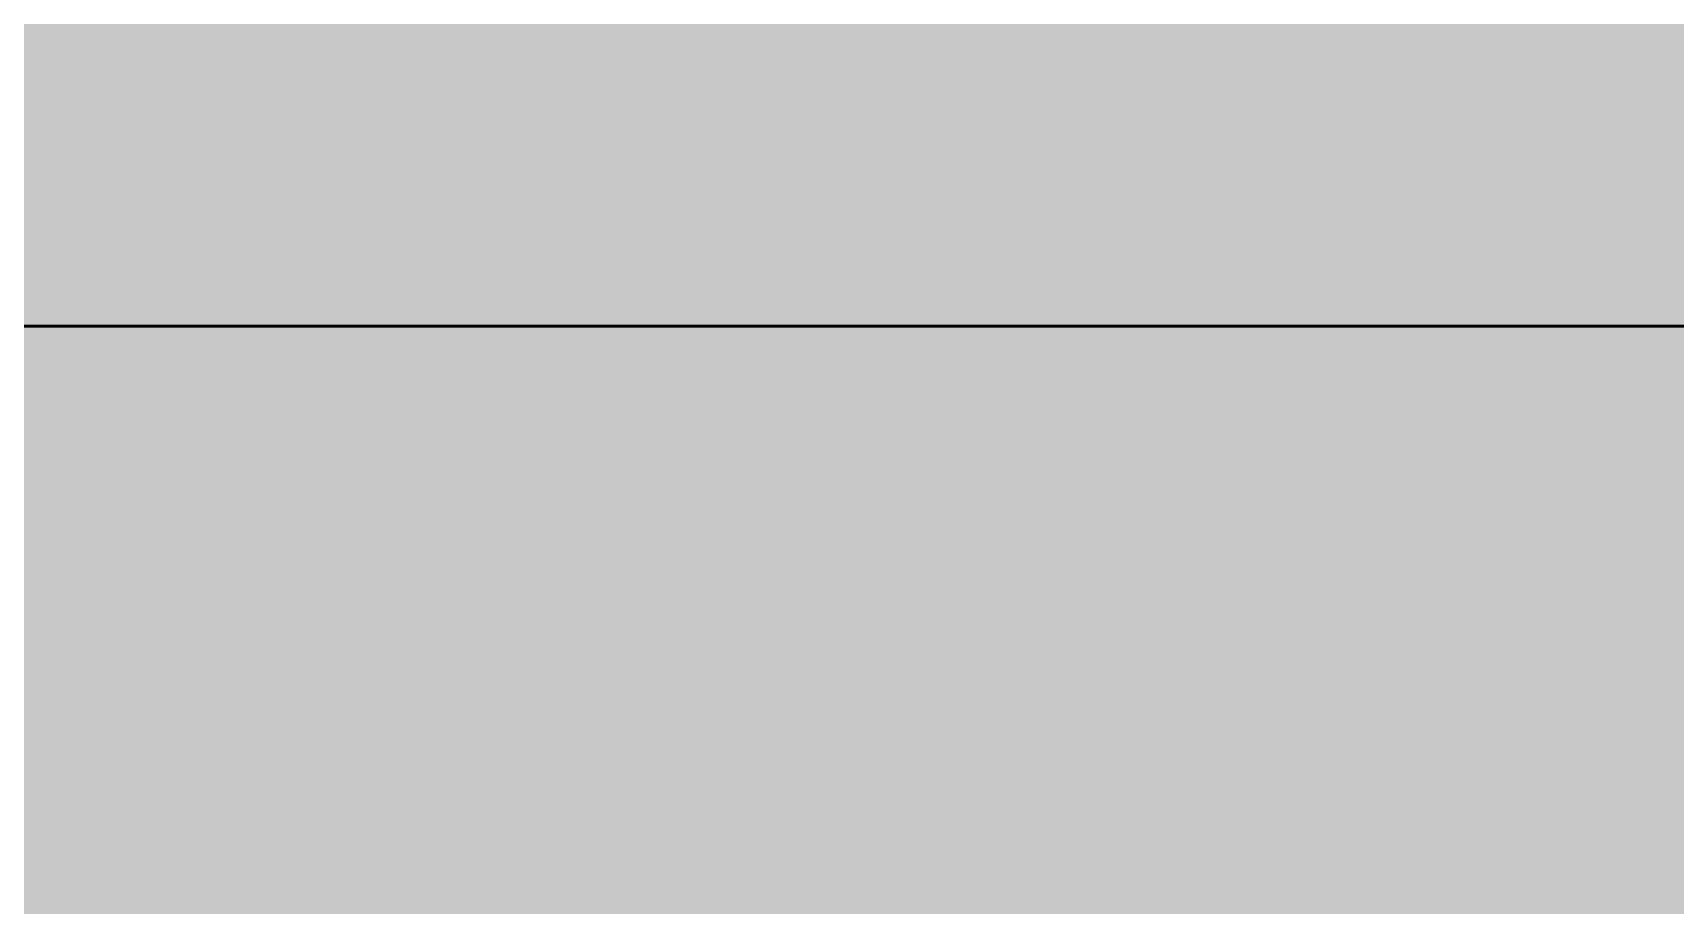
# Model space of a CAD drawing. Header units: millimetres. Extents: x -155050 to -36395, y -2753 to 7638.
# Drawn here: x -81356.13 to -81346.09, y -753.54 to -748.21 of the extents above; entities that cross this region are included whole.
import ezdxf

# ---------------------------------------------------------------- set-up
doc = ezdxf.new("R2010")
doc.units = ezdxf.units.MM
for name, pattern in [('IMPORT-DASHDOT', [11.176, 8.128, -1.524, 0, -1.524]), ('IMPORT-DASHED _2_', [9.652, 8.128, -1.524]), ('IMPORT-DĚLICÍ2 _2_', [15.875, 6.35, -3.175, 0, -3.175, 0, -3.175]), ('IMPORT-KANVBRDO', [20, 7, -6.5, 0, -6.5])]:
    doc.linetypes.add(name, pattern=pattern)
for name, color, linetype, lineweight, true_color in [('---1 - PBS PNP-1', 1, 'Continuous', 35, 0xff0000), ('00_pl_deštová voda oblast', 6, 'Continuous', 25, 0xff00ff), ('00_pL_hranice pozemku', 1, 'Continuous', 35, 0xff0000), ('00_pL_katastr-1', 150, 'Continuous', 35, 0x007fff), ('00_pL_KOTY 1500', 7, 'Continuous', 9, 0x260000), ('00_pL_objekt', 1, 'Continuous', 50, 0xff0000), ('00_pL_přípojka destova kanalizace-2', 7, 'Continuous', 35, 0x3f7f3f), ('212_HK_situace_03_dwg-1', 40, 'Continuous', 9, 0xffbf00), ('A-DOOR-5', 7, 'Continuous', 9, 0xf7f7ef), ('A-FLOR-LEVL-1', 7, 'Continuous', 9, 0x7f7f7f), ('hch budova-1', 7, 'Continuous', 9, 0x00a5a5), ('hch kanal-3', 30, 'IMPORT-KANVBRDO', 9, 0xff7f00), ('hch oploceni-1', 7, 'IMPORT-DĚLICÍ2 _2_', 9, 0x00a5a5), ('hch teren-1', 7, 'Continuous', 9, 0x00a5a5), ('hch tok-1', 7, 'Continuous', 9, 0x00a5a5), ('Obrys', 2, 'Continuous', 9, 0xffff00), ('Obrys-2', 1, 'IMPORT-DASHED _2_', 9, 0xff0000), ('Obrys-3', 5, 'Continuous', 9, 0x0000ff), ('Obrys-4', 5, 'IMPORT-DASHDOT', 9, 0x0000ff), ('PDF7_000 ISN KABELY NN', 9, 'Continuous', 9, 0x808080), ('PDF7_000 ISN SDĚL OPTIKA METALIKA CHRÁNIČKA PŘÍVOD', 9, 'Continuous', 9, 0x808080), ('PDF7_0V - Splašky výtlak zaměřeno', 9, 'Continuous', 9, 0x808080), ('PDF7_0V - Voda návrh', 9, 'Continuous', 9, 0x808080), ('PDF7_0V-návrh kanal dešťová', 7, 'Continuous', 9, 0x656565), ('PDF7_CKKOTY', 7, 'Continuous', 9, 0x260000), ('PDF7_GP Hraniční linie', 7, 'Continuous', 9, 0x0052a5), ('PDF7_GP Stromy', 7, 'Continuous', 9, 0x67a552), ('PDF7_GP Výšky bodů', 7, 'Continuous', 9, 0x0052a5), ('PDF7_ISS DEŠŤOVÁ KANALIZACE', 9, 'Continuous', 9, 0x808080), ('PDF7_POPIS_500', 1, 'Continuous', 9, 0xff0000), ('PDF7_Slezské Předměstí_646971$0$21900', 7, 'Continuous', 9, 0x002600), ('PDF7_VO_KABEL', 7, 'Continuous', 9, 0x7f6f3f), ('zed-1', 5, 'Continuous', 9, 0x0000ff)]:
    doc.layers.add(name, color=color, linetype=linetype, lineweight=lineweight, true_color=true_color)
for name, color, linetype, lineweight in [('0-1', 7, 'Continuous', 9), ('00_pL_KOTY', 7, 'Continuous', 9), ('00_pl_rozhrani ploch', 7, 'Continuous', 18), ('00_pL_stavajici objekty', 7, 'Continuous', 50), ('2966-1_navrh dispozice stroju-HK_02_dwg-1', 7, 'Continuous', 9), ('2966-1_navrh dispozice stroju-HK_dwg-1', 7, 'Continuous', 9), ('A-DOOR', 7, 'Continuous', 9), ('A-FLOR-LEVL', 7, 'Continuous', 9), ('HK_TEREN_SESAZENI_dwg-1', 7, 'Continuous', 9), ('Kóty', 7, 'Continuous', 9), ('PDF7_000 BOURÁNÍ', 7, 'Continuous', 9)]:
    doc.layers.add(name, color=color, linetype=linetype, lineweight=lineweight)

# ---------------------------------------------------------------- blocks, each defined once
blk = doc.blocks.new('M_Vrata_ výsuvná_ sekční - 3000X4000 MM-499574-Řez 4')
at = {"layer": 'A-DOOR-5'}
blk.add_hatch(color=256, dxfattribs=at).paths.add_polyline_path([(-193437.349, -750), (-193133.19, -750), (-193133.19, -738), (-193008.091, -738), (-193008.091, -450), (-192979.197, -450), (-192979.197, 1700), (-192988.19, 1700), (-192988.19, 2750), (-196979.197, 2750), (-196979.197, -738), (-196843.19, -738), (-196843.19, -750), (-193788.728, -750)])
at = {"layer": 'A-DOOR'}
for p, q in [((-193133.19, -750), (-196843.19, -750)), ((-196843.19, -750), (-193133.19, -750))]:
    blk.add_line(p, q, dxfattribs=at)
blk = doc.blocks.new('Rampa - Rampa-823350-Řez 4')
at = {"layer": 'A-FLOR-LEVL-1'}
blk.add_hatch(color=256, dxfattribs=at).paths.add_polyline_path([(-194491.485, -945.209), (-192988.19, -945.209), (-192988.19, -765.117), (-193008.091, -765.117), (-193008.091, -756), (-193108.19, -756), (-193108.19, -750), (-196868.19, -750), (-196868.19, -756), (-196988.19, -756.782), (-196988.19, -945.209), (-195896.998, -945.209)])
blk = doc.blocks.new('2966-1_navrh dispozice stroju-HK_dwg-867852-Řez 4')
at = {"layer": '0-1'}
for p, q in [((-194955.828, -750), (-197875.828, -750)), ((-197875.828, -750), (-194955.828, -750)), ((-194955.828, -750), (-197875.828, -750)), ((-197875.828, -750), (-196306.828, -750)), ((-194955.828, -750), (-197875.828, -750)), ((-194955.828, -750), (-197875.828, -750)), ((-194955.828, -750), (-197875.828, -750)), ((-194955.828, -750), (-197875.828, -750)), ((-194955.828, -750), (-197875.828, -750)), ((-194955.828, -750), (-197875.828, -750)), ((-194955.828, -750), (-197875.828, -750)), ((-194955.828, -750), (-197875.828, -750)), ((-194955.828, -750), (-197875.828, -750)), ((-194955.828, -750), (-197875.828, -750)), ((-194955.828, -750), (-197875.828, -750)), ((-194955.828, -750), (-197875.828, -750)), ((-197875.828, -750), (-194955.828, -750)), ((-196306.828, -750), (-197875.828, -750)), ((-194955.828, -750), (-197875.828, -750)), ((-194955.828, -750), (-197875.828, -750)), ((-194955.828, -750), (-197875.828, -750)), ((-194955.828, -750), (-197875.828, -750)), ((-194955.828, -750), (-197875.828, -750)), ((-194955.828, -750), (-197875.828, -750)), ((-194955.828, -750), (-197875.828, -750)), ((-194955.828, -750), (-197875.828, -750)), ((-194955.828, -750), (-197875.828, -750)), ((-194955.828, -750), (-197875.828, -750)), ((-194955.828, -750), (-197875.828, -750)), ((-194955.828, -750), (-197875.828, -750)), ((-197616.828, -750), (-194955.828, -750)), ((-197616.828, -750), (-194955.828, -750)), ((-196394.828, -750), (-197304.828, -750)), ((-197304.828, -750), (-196394.828, -750)), ((-197304.828, -750), (-196394.828, -750)), ((-197304.828, -750), (-196394.828, -750)), ((-196394.828, -750), (-197304.828, -750)), ((-197304.828, -750), (-196394.828, -750)), ((-197304.828, -750), (-196394.828, -750)), ((-197304.828, -750), (-196394.828, -750)), ((-197214.828, -750), (-196634.828, -750)), ((-196634.828, -750), (-197214.828, -750)), ((-197214.828, -750), (-196634.828, -750)), ((-196634.828, -750), (-197214.828, -750)), ((-196654.828, -750), (-197194.828, -750)), ((-196654.828, -750), (-197194.828, -750)), ((-196941.828, -750), (-196781.828, -750)), ((-196781.828, -750), (-196941.828, -750)), ((-196941.828, -750), (-196781.828, -750)), ((-196916.828, -750), (-196806.828, -750)), ((-196806.828, -750), (-196916.828, -750)), ((-196910.628, -750), (-196747.828, -750)), ((-196910.628, -750), (-196753.328, -750)), ((-196753.328, -750), (-196910.628, -750)), ((-196747.828, -750), (-196910.628, -750)), ((-196885.11, -750), (-196793.328, -750)), ((-196803.158, -750), (-196818.756, -750)), ((-196803.158, -750), (-196818.756, -750)), ((-196803.158, -750), (-196818.756, -750)), ((-196803.158, -750), (-196818.756, -750)), ((-196818.689, -750), (-196802.328, -750)), ((-196818.689, -750), (-196802.328, -750)), ((-196818.689, -750), (-196802.328, -750)), ((-196818.689, -750), (-196802.328, -750)), ((-196817.351, -750), (-196803.784, -750)), ((-196803.784, -750), (-196817.351, -750)), ((-196817.351, -750), (-196803.784, -750)), ((-196803.784, -750), (-196817.351, -750)), ((-196803.784, -750), (-196817.351, -750)), ((-196817.351, -750), (-196803.784, -750)), ((-196803.784, -750), (-196817.351, -750)), ((-196817.351, -750), (-196803.784, -750)), ((-196803.784, -750), (-196817.351, -750)), ((-196803.784, -750), (-196817.351, -750)), ((-196817.351, -750), (-196803.784, -750)), ((-196803.784, -750), (-196817.351, -750)), ((-196817.351, -750), (-196803.784, -750)), ((-196803.784, -750), (-196817.351, -750)), ((-196803.784, -750), (-196817.351, -750)), ((-196817.351, -750), (-196803.784, -750)), ((-196803.784, -750), (-196817.351, -750)), ((-196817.351, -750), (-196803.784, -750)), ((-196803.784, -750), (-196817.351, -750)), ((-196803.784, -750), (-196817.351, -750)), ((-196816.866, -750), (-196537.328, -750)), ((-196816.866, -750), (-196537.328, -750)), ((-196537.328, -750), (-196812.828, -750)), ((-196812.828, -750), (-196537.328, -750)), ((-196537.328, -750), (-196812.828, -750)), ((-196812.828, -750), (-196537.328, -750)), ((-196807.386, -750), (-196810.375, -750)), ((-196806.328, -750), (-196806.828, -750)), ((-196794.628, -750), (-196805.828, -750)), ((-196794.628, -750), (-196805.828, -750)), ((-196794.628, -750), (-196805.828, -750)), ((-196794.628, -750), (-196805.828, -750)), ((-196805.828, -750), (-196805.328, -750)), ((-196805.328, -750), (-196805.828, -750)), ((-196805.828, -750), (-196805.328, -750)), ((-196805.328, -750), (-196805.828, -750)), ((-196794.628, -750), (-196805.328, -750)), ((-196794.628, -750), (-196805.328, -750)), ((-196794.628, -750), (-196805.328, -750)), ((-196794.628, -750), (-196805.328, -750)), ((-196803.301, -750), (-196803.784, -750)), ((-196803.301, -750), (-196803.784, -750)), ((-196803.301, -750), (-196803.784, -750)), ((-196803.301, -750), (-196803.784, -750)), ((-196802.505, -750), (-196803.301, -750)), ((-196802.505, -750), (-196803.301, -750)), ((-196802.505, -750), (-196803.301, -750)), ((-196802.505, -750), (-196803.301, -750)), ((-196802.505, -750), (-196803.301, -750)), ((-196802.505, -750), (-196803.301, -750)), ((-196802.505, -750), (-196803.301, -750)), ((-196802.505, -750), (-196803.301, -750)), ((-196802.505, -750), (-196803.301, -750)), ((-196802.505, -750), (-196803.301, -750)), ((-196802.505, -750), (-196803.301, -750)), ((-196802.505, -750), (-196803.301, -750)), ((-196802.389, -750), (-196803.301, -750)), ((-196803.301, -750), (-196803.284, -750)), ((-196803.301, -750), (-196802.389, -750)), ((-196802.389, -750), (-196803.301, -750)), ((-196803.301, -750), (-196803.284, -750)), ((-196803.301, -750), (-196802.389, -750)), ((-196802.505, -750), (-196802.328, -750)), ((-196802.505, -750), (-196802.328, -750)), ((-196802.505, -750), (-196802.328, -750)), ((-196802.505, -750), (-196802.328, -750)), ((-196802.328, -750), (-196789.628, -750)), ((-196802.328, -750), (-196789.628, -750)), ((-196802.328, -750), (-196789.628, -750)), ((-196802.328, -750), (-196789.628, -750))]:
    blk.add_line(p, q, dxfattribs=at)
at = {"layer": '0-1', "flags": 128}
for points in [[(-196536.828, -750), (-196554.748, -750), (-197294.908, -750), (-197312.828, -750)], [(-196536.828, -750), (-196554.748, -750), (-197294.908, -750), (-197312.828, -750)], [(-197194.828, -750), (-196654.828, -750), (-196644.828, -750)], [(-197194.828, -750), (-196654.828, -750), (-196644.828, -750)], [(-196781.828, -750), (-196782.828, -750), (-196940.828, -750), (-196941.828, -750)], [(-196813.79, -750), (-196810.375, -750), (-196913.281, -750), (-196904.873, -750), (-196839.928, -750), (-196827.728, -750), (-196822.556, -750)], [(-196883.528, -750), (-196883.678, -750), (-196883.528, -750), (-196747.828, -750)], [(-196537.328, -750), (-196824.828, -750), (-196851.828, -750)], [(-196537.328, -750), (-196824.828, -750), (-196851.828, -750)], [(-196802.328, -750), (-196802.505, -750), (-196818.689, -750), (-196818.886, -750), (-196802.328, -750)], [(-196802.328, -750), (-196802.505, -750), (-196818.689, -750), (-196818.886, -750), (-196802.328, -750)], [(-196802.328, -750), (-196818.886, -750), (-196818.689, -750)], [(-196802.328, -750), (-196818.886, -750), (-196818.689, -750), (-196802.505, -750), (-196802.328, -750)], [(-196802.328, -750), (-196802.505, -750), (-196818.689, -750), (-196818.886, -750), (-196802.328, -750)], [(-196802.328, -750), (-196802.505, -750), (-196818.689, -750), (-196818.886, -750), (-196802.328, -750)], [(-196802.328, -750), (-196818.886, -750), (-196818.689, -750)], [(-196802.328, -750), (-196818.886, -750), (-196818.689, -750), (-196802.505, -750), (-196802.328, -750)], [(-196802.328, -750), (-196802.505, -750), (-196818.689, -750), (-196818.886, -750), (-196802.328, -750)], [(-196802.328, -750), (-196802.505, -750), (-196818.689, -750), (-196818.886, -750), (-196802.328, -750)], [(-196802.328, -750), (-196818.886, -750), (-196818.689, -750)], [(-196802.328, -750), (-196818.886, -750), (-196818.689, -750), (-196802.505, -750), (-196802.328, -750)], [(-196802.328, -750), (-196802.505, -750), (-196818.689, -750), (-196818.886, -750), (-196802.328, -750)], [(-196802.328, -750), (-196802.505, -750), (-196818.689, -750), (-196818.886, -750), (-196802.328, -750)], [(-196802.328, -750), (-196818.886, -750), (-196818.689, -750)], [(-196802.328, -750), (-196818.886, -750), (-196818.689, -750), (-196802.505, -750), (-196802.328, -750)], [(-196813.165, -750), (-196809.251, -750), (-196809.414, -750)], [(-196809.414, -750), (-196798.852, -750), (-196796.521, -750), (-196798.328, -750)], [(-196802.328, -750), (-196789.628, -750), (-196788.628, -750)], [(-196802.328, -750), (-196789.628, -750), (-196788.628, -750)], [(-196802.328, -750), (-196789.628, -750), (-196788.628, -750)], [(-196802.328, -750), (-196789.628, -750), (-196788.628, -750)]]:
    blk.add_lwpolyline(points, dxfattribs=at)
at = {"layer": '0-1'}
for points in [[(-196828.408, -750), (-196791.121, -750), (-196753.535, -750), (-196716.248, -750)], [(-196828.408, -750), (-196791.121, -750), (-196753.535, -750), (-196716.248, -750)], [(-196719.995, -750), (-196754.799, -750), (-196789.857, -750), (-196824.661, -750)], [(-196824.661, -750), (-196789.857, -750), (-196754.799, -750), (-196719.995, -750)]]:
    blk.add_open_spline(points, degree=3, dxfattribs=at)
for points, knots in [([(-196803.301, -750), (-196803.304, -750), (-196803.31, -750), (-196803.319, -750), (-196803.326, -750), (-196803.334, -750), (-196803.342, -750), (-196803.351, -750), (-196803.361, -750), (-196803.371, -750), (-196803.381, -750), (-196803.392, -750), (-196803.403, -750), (-196803.415, -750), (-196803.427, -750), (-196803.439, -750), (-196803.452, -750), (-196803.465, -750), (-196803.478, -750), (-196803.492, -750), (-196803.505, -750), (-196803.52, -750), (-196803.534, -750), (-196803.549, -750), (-196803.565, -750), (-196803.58, -750), (-196803.597, -750), (-196803.613, -750), (-196803.63, -750), (-196803.648, -750), (-196803.667, -750), (-196803.686, -750), (-196803.719, -750), (-196803.734, -750), (-196803.784, -750)], [0, 0, 0, 0, 0.059122, 0.088674, 0.118222, 0.147768, 0.177312, 0.206855, 0.2364, 0.265945, 0.295492, 0.32504, 0.354591, 0.384143, 0.413696, 0.443251, 0.472805, 0.502356, 0.531893, 0.561407, 0.590893, 0.620347, 0.649768, 0.679153, 0.708501, 0.737809, 0.767076, 0.796297, 0.825469, 0.854592, 0.883669, 0.912727, 0.942652, 1, 1, 1, 1]), ([(-196803.784, -750), (-196803.747, -750), (-196803.722, -750), (-196803.695, -750), (-196803.676, -750), (-196803.66, -750), (-196803.643, -750), (-196803.628, -750), (-196803.613, -750), (-196803.599, -750), (-196803.585, -750), (-196803.571, -750), (-196803.557, -750), (-196803.544, -750), (-196803.531, -750), (-196803.518, -750), (-196803.506, -750), (-196803.494, -750), (-196803.482, -750), (-196803.47, -750), (-196803.459, -750), (-196803.447, -750), (-196803.436, -750), (-196803.426, -750), (-196803.415, -750), (-196803.405, -750), (-196803.395, -750), (-196803.386, -750), (-196803.377, -750), (-196803.368, -750), (-196803.359, -750), (-196803.351, -750), (-196803.343, -750), (-196803.336, -750), (-196803.329, -750), (-196803.322, -750), (-196803.316, -750), (-196803.309, -750), (-196803.304, -750), (-196803.301, -750)], [0, 0, 0, 0, 0.056555, 0.084628, 0.112524, 0.140276, 0.167889, 0.195374, 0.222742, 0.249998, 0.277138, 0.304155, 0.331037, 0.357781, 0.384384, 0.410841, 0.43715, 0.463308, 0.489311, 0.515157, 0.540846, 0.566381, 0.591766, 0.617, 0.642081, 0.667011, 0.691787, 0.716409, 0.740878, 0.765192, 0.789353, 0.813359, 0.837213, 0.860913, 0.88446, 0.907857, 0.931102, 0.954199, 1, 1, 1, 1]), ([(-196803.301, -750), (-196803.306, -750), (-196803.316, -750), (-196803.33, -750), (-196803.342, -750), (-196803.355, -750), (-196803.37, -750), (-196803.385, -750), (-196803.401, -750), (-196803.419, -750), (-196803.437, -750), (-196803.455, -750), (-196803.475, -750), (-196803.495, -750), (-196803.516, -750), (-196803.537, -750), (-196803.56, -750), (-196803.583, -750), (-196803.607, -750), (-196803.632, -750), (-196803.659, -750), (-196803.702, -750), (-196803.735, -750), (-196803.784, -750)], [0, 0, 0, 0, 0.051485, 0.079634, 0.109567, 0.141259, 0.174681, 0.209802, 0.246586, 0.284999, 0.325003, 0.366561, 0.409632, 0.454186, 0.500208, 0.547693, 0.596639, 0.647044, 0.69894, 0.752423, 0.807702, 0.865853, 1, 1, 1, 1]), ([(-196803.784, -750), (-196803.755, -750), (-196803.729, -750), (-196803.703, -750), (-196803.686, -750), (-196803.671, -750), (-196803.656, -750), (-196803.642, -750), (-196803.629, -750), (-196803.616, -750), (-196803.603, -750), (-196803.591, -750), (-196803.579, -750), (-196803.567, -750), (-196803.555, -750), (-196803.544, -750), (-196803.533, -750), (-196803.522, -750), (-196803.511, -750), (-196803.5, -750), (-196803.49, -750), (-196803.479, -750), (-196803.469, -750), (-196803.459, -750), (-196803.45, -750), (-196803.44, -750), (-196803.431, -750), (-196803.422, -750), (-196803.413, -750), (-196803.404, -750), (-196803.395, -750), (-196803.387, -750), (-196803.379, -750), (-196803.371, -750), (-196803.364, -750), (-196803.356, -750), (-196803.349, -750), (-196803.343, -750), (-196803.336, -750), (-196803.33, -750), (-196803.324, -750), (-196803.319, -750), (-196803.314, -750), (-196803.307, -750), (-196803.303, -750), (-196803.301, -750)], [0, 0, 0, 0, 0.045999, 0.066756, 0.08712, 0.107383, 0.127634, 0.147923, 0.168283, 0.188732, 0.209285, 0.22995, 0.25073, 0.271624, 0.292628, 0.313741, 0.334963, 0.356294, 0.377733, 0.399279, 0.420933, 0.442692, 0.464557, 0.486528, 0.508609, 0.530801, 0.553106, 0.575525, 0.598058, 0.620706, 0.643471, 0.666355, 0.689357, 0.71248, 0.735726, 0.759096, 0.782591, 0.806214, 0.829967, 0.853851, 0.877869, 0.902024, 0.926316, 0.95075, 1, 1, 1, 1]), ([(-196803.301, -750), (-196803.316, -750), (-196803.352, -750), (-196803.429, -750), (-196803.494, -750), (-196803.603, -750), (-196803.707, -750), (-196803.784, -750)], [0, 0, 0, 0, 0.305461, 0.443004, 0.571917, 0.696006, 1, 1, 1, 1]), ([(-196803.301, -750), (-196803.304, -750), (-196803.31, -750), (-196803.319, -750), (-196803.326, -750), (-196803.334, -750), (-196803.342, -750), (-196803.351, -750), (-196803.361, -750), (-196803.371, -750), (-196803.381, -750), (-196803.392, -750), (-196803.403, -750), (-196803.415, -750), (-196803.427, -750), (-196803.439, -750), (-196803.452, -750), (-196803.465, -750), (-196803.478, -750), (-196803.492, -750), (-196803.505, -750), (-196803.52, -750), (-196803.534, -750), (-196803.549, -750), (-196803.565, -750), (-196803.58, -750), (-196803.597, -750), (-196803.613, -750), (-196803.63, -750), (-196803.648, -750), (-196803.667, -750), (-196803.686, -750), (-196803.719, -750), (-196803.734, -750), (-196803.784, -750)], [0, 0, 0, 0, 0.059122, 0.088674, 0.118222, 0.147768, 0.177312, 0.206855, 0.2364, 0.265945, 0.295492, 0.32504, 0.354591, 0.384143, 0.413696, 0.443251, 0.472805, 0.502356, 0.531893, 0.561407, 0.590893, 0.620347, 0.649768, 0.679153, 0.708501, 0.737809, 0.767076, 0.796297, 0.825469, 0.854592, 0.883669, 0.912727, 0.942652, 1, 1, 1, 1]), ([(-196803.784, -750), (-196803.747, -750), (-196803.722, -750), (-196803.695, -750), (-196803.676, -750), (-196803.66, -750), (-196803.643, -750), (-196803.628, -750), (-196803.613, -750), (-196803.599, -750), (-196803.585, -750), (-196803.571, -750), (-196803.557, -750), (-196803.544, -750), (-196803.531, -750), (-196803.518, -750), (-196803.506, -750), (-196803.494, -750), (-196803.482, -750), (-196803.47, -750), (-196803.459, -750), (-196803.447, -750), (-196803.436, -750), (-196803.426, -750), (-196803.415, -750), (-196803.405, -750), (-196803.395, -750), (-196803.386, -750), (-196803.377, -750), (-196803.368, -750), (-196803.359, -750), (-196803.351, -750), (-196803.343, -750), (-196803.336, -750), (-196803.329, -750), (-196803.322, -750), (-196803.316, -750), (-196803.309, -750), (-196803.304, -750), (-196803.301, -750)], [0, 0, 0, 0, 0.056555, 0.084628, 0.112524, 0.140276, 0.167889, 0.195374, 0.222742, 0.249998, 0.277138, 0.304155, 0.331037, 0.357781, 0.384384, 0.410841, 0.43715, 0.463308, 0.489311, 0.515157, 0.540846, 0.566381, 0.591766, 0.617, 0.642081, 0.667011, 0.691787, 0.716409, 0.740878, 0.765192, 0.789353, 0.813359, 0.837213, 0.860913, 0.88446, 0.907857, 0.931102, 0.954199, 1, 1, 1, 1]), ([(-196803.301, -750), (-196803.306, -750), (-196803.316, -750), (-196803.33, -750), (-196803.342, -750), (-196803.355, -750), (-196803.37, -750), (-196803.385, -750), (-196803.401, -750), (-196803.419, -750), (-196803.437, -750), (-196803.455, -750), (-196803.475, -750), (-196803.495, -750), (-196803.516, -750), (-196803.537, -750), (-196803.56, -750), (-196803.583, -750), (-196803.607, -750), (-196803.632, -750), (-196803.659, -750), (-196803.702, -750), (-196803.735, -750), (-196803.784, -750)], [0, 0, 0, 0, 0.051485, 0.079634, 0.109567, 0.141259, 0.174681, 0.209802, 0.246586, 0.284999, 0.325003, 0.366561, 0.409632, 0.454186, 0.500208, 0.547693, 0.596639, 0.647044, 0.69894, 0.752423, 0.807702, 0.865853, 1, 1, 1, 1]), ([(-196803.784, -750), (-196803.755, -750), (-196803.729, -750), (-196803.703, -750), (-196803.686, -750), (-196803.671, -750), (-196803.656, -750), (-196803.642, -750), (-196803.629, -750), (-196803.616, -750), (-196803.603, -750), (-196803.591, -750), (-196803.579, -750), (-196803.567, -750), (-196803.555, -750), (-196803.544, -750), (-196803.533, -750), (-196803.522, -750), (-196803.511, -750), (-196803.5, -750), (-196803.49, -750), (-196803.479, -750), (-196803.469, -750), (-196803.459, -750), (-196803.45, -750), (-196803.44, -750), (-196803.431, -750), (-196803.422, -750), (-196803.413, -750), (-196803.404, -750), (-196803.395, -750), (-196803.387, -750), (-196803.379, -750), (-196803.371, -750), (-196803.364, -750), (-196803.356, -750), (-196803.349, -750), (-196803.343, -750), (-196803.336, -750), (-196803.33, -750), (-196803.324, -750), (-196803.319, -750), (-196803.314, -750), (-196803.307, -750), (-196803.303, -750), (-196803.301, -750)], [0, 0, 0, 0, 0.045999, 0.066756, 0.08712, 0.107383, 0.127634, 0.147923, 0.168283, 0.188732, 0.209285, 0.22995, 0.25073, 0.271624, 0.292628, 0.313741, 0.334963, 0.356294, 0.377733, 0.399279, 0.420933, 0.442692, 0.464557, 0.486528, 0.508609, 0.530801, 0.553106, 0.575525, 0.598058, 0.620706, 0.643471, 0.666355, 0.689357, 0.71248, 0.735726, 0.759096, 0.782591, 0.806214, 0.829967, 0.853851, 0.877869, 0.902024, 0.926316, 0.95075, 1, 1, 1, 1]), ([(-196803.301, -750), (-196803.316, -750), (-196803.352, -750), (-196803.429, -750), (-196803.494, -750), (-196803.603, -750), (-196803.707, -750), (-196803.784, -750)], [0, 0, 0, 0, 0.305461, 0.443004, 0.571917, 0.696006, 1, 1, 1, 1]), ([(-196803.301, -750), (-196803.304, -750), (-196803.31, -750), (-196803.319, -750), (-196803.326, -750), (-196803.334, -750), (-196803.342, -750), (-196803.351, -750), (-196803.361, -750), (-196803.371, -750), (-196803.381, -750), (-196803.392, -750), (-196803.403, -750), (-196803.415, -750), (-196803.427, -750), (-196803.439, -750), (-196803.452, -750), (-196803.465, -750), (-196803.478, -750), (-196803.492, -750), (-196803.505, -750), (-196803.52, -750), (-196803.534, -750), (-196803.549, -750), (-196803.565, -750), (-196803.58, -750), (-196803.597, -750), (-196803.613, -750), (-196803.63, -750), (-196803.648, -750), (-196803.667, -750), (-196803.686, -750), (-196803.719, -750), (-196803.734, -750), (-196803.784, -750)], [0, 0, 0, 0, 0.059122, 0.088674, 0.118222, 0.147768, 0.177312, 0.206855, 0.2364, 0.265945, 0.295492, 0.32504, 0.354591, 0.384143, 0.413696, 0.443251, 0.472805, 0.502356, 0.531893, 0.561407, 0.590893, 0.620347, 0.649768, 0.679153, 0.708501, 0.737809, 0.767076, 0.796297, 0.825469, 0.854592, 0.883669, 0.912727, 0.942652, 1, 1, 1, 1]), ([(-196803.784, -750), (-196803.747, -750), (-196803.722, -750), (-196803.695, -750), (-196803.676, -750), (-196803.66, -750), (-196803.643, -750), (-196803.628, -750), (-196803.613, -750), (-196803.599, -750), (-196803.585, -750), (-196803.571, -750), (-196803.557, -750), (-196803.544, -750), (-196803.531, -750), (-196803.518, -750), (-196803.506, -750), (-196803.494, -750), (-196803.482, -750), (-196803.47, -750), (-196803.459, -750), (-196803.447, -750), (-196803.436, -750), (-196803.426, -750), (-196803.415, -750), (-196803.405, -750), (-196803.395, -750), (-196803.386, -750), (-196803.377, -750), (-196803.368, -750), (-196803.359, -750), (-196803.351, -750), (-196803.343, -750), (-196803.336, -750), (-196803.329, -750), (-196803.322, -750), (-196803.316, -750), (-196803.309, -750), (-196803.304, -750), (-196803.301, -750)], [0, 0, 0, 0, 0.056555, 0.084628, 0.112524, 0.140276, 0.167889, 0.195374, 0.222742, 0.249998, 0.277138, 0.304155, 0.331037, 0.357781, 0.384384, 0.410841, 0.43715, 0.463308, 0.489311, 0.515157, 0.540846, 0.566381, 0.591766, 0.617, 0.642081, 0.667011, 0.691787, 0.716409, 0.740878, 0.765192, 0.789353, 0.813359, 0.837213, 0.860913, 0.88446, 0.907857, 0.931102, 0.954199, 1, 1, 1, 1]), ([(-196803.301, -750), (-196803.306, -750), (-196803.316, -750), (-196803.33, -750), (-196803.342, -750), (-196803.355, -750), (-196803.37, -750), (-196803.385, -750), (-196803.401, -750), (-196803.419, -750), (-196803.437, -750), (-196803.455, -750), (-196803.475, -750), (-196803.495, -750), (-196803.516, -750), (-196803.537, -750), (-196803.56, -750), (-196803.583, -750), (-196803.607, -750), (-196803.632, -750), (-196803.659, -750), (-196803.702, -750), (-196803.735, -750), (-196803.784, -750)], [0, 0, 0, 0, 0.051485, 0.079634, 0.109567, 0.141259, 0.174681, 0.209802, 0.246586, 0.284999, 0.325003, 0.366561, 0.409632, 0.454186, 0.500208, 0.547693, 0.596639, 0.647044, 0.69894, 0.752423, 0.807702, 0.865853, 1, 1, 1, 1]), ([(-196803.784, -750), (-196803.755, -750), (-196803.729, -750), (-196803.703, -750), (-196803.686, -750), (-196803.671, -750), (-196803.656, -750), (-196803.642, -750), (-196803.629, -750), (-196803.616, -750), (-196803.603, -750), (-196803.591, -750), (-196803.579, -750), (-196803.567, -750), (-196803.555, -750), (-196803.544, -750), (-196803.533, -750), (-196803.522, -750), (-196803.511, -750), (-196803.5, -750), (-196803.49, -750), (-196803.479, -750), (-196803.469, -750), (-196803.459, -750), (-196803.45, -750), (-196803.44, -750), (-196803.431, -750), (-196803.422, -750), (-196803.413, -750), (-196803.404, -750), (-196803.395, -750), (-196803.387, -750), (-196803.379, -750), (-196803.371, -750), (-196803.364, -750), (-196803.356, -750), (-196803.349, -750), (-196803.343, -750), (-196803.336, -750), (-196803.33, -750), (-196803.324, -750), (-196803.319, -750), (-196803.314, -750), (-196803.307, -750), (-196803.303, -750), (-196803.301, -750)], [0, 0, 0, 0, 0.045999, 0.066756, 0.08712, 0.107383, 0.127634, 0.147923, 0.168283, 0.188732, 0.209285, 0.22995, 0.25073, 0.271624, 0.292628, 0.313741, 0.334963, 0.356294, 0.377733, 0.399279, 0.420933, 0.442692, 0.464557, 0.486528, 0.508609, 0.530801, 0.553106, 0.575525, 0.598058, 0.620706, 0.643471, 0.666355, 0.689357, 0.71248, 0.735726, 0.759096, 0.782591, 0.806214, 0.829967, 0.853851, 0.877869, 0.902024, 0.926316, 0.95075, 1, 1, 1, 1]), ([(-196803.301, -750), (-196803.316, -750), (-196803.352, -750), (-196803.429, -750), (-196803.494, -750), (-196803.603, -750), (-196803.707, -750), (-196803.784, -750)], [0, 0, 0, 0, 0.305461, 0.443004, 0.571917, 0.696006, 1, 1, 1, 1]), ([(-196803.301, -750), (-196803.304, -750), (-196803.31, -750), (-196803.319, -750), (-196803.326, -750), (-196803.334, -750), (-196803.342, -750), (-196803.351, -750), (-196803.361, -750), (-196803.371, -750), (-196803.381, -750), (-196803.392, -750), (-196803.403, -750), (-196803.415, -750), (-196803.427, -750), (-196803.439, -750), (-196803.452, -750), (-196803.465, -750), (-196803.478, -750), (-196803.492, -750), (-196803.505, -750), (-196803.52, -750), (-196803.534, -750), (-196803.549, -750), (-196803.565, -750), (-196803.58, -750), (-196803.597, -750), (-196803.613, -750), (-196803.63, -750), (-196803.648, -750), (-196803.667, -750), (-196803.686, -750), (-196803.719, -750), (-196803.734, -750), (-196803.784, -750)], [0, 0, 0, 0, 0.059122, 0.088674, 0.118222, 0.147768, 0.177312, 0.206855, 0.2364, 0.265945, 0.295492, 0.32504, 0.354591, 0.384143, 0.413696, 0.443251, 0.472805, 0.502356, 0.531893, 0.561407, 0.590893, 0.620347, 0.649768, 0.679153, 0.708501, 0.737809, 0.767076, 0.796297, 0.825469, 0.854592, 0.883669, 0.912727, 0.942652, 1, 1, 1, 1]), ([(-196803.784, -750), (-196803.747, -750), (-196803.722, -750), (-196803.695, -750), (-196803.676, -750), (-196803.66, -750), (-196803.643, -750), (-196803.628, -750), (-196803.613, -750), (-196803.599, -750), (-196803.585, -750), (-196803.571, -750), (-196803.557, -750), (-196803.544, -750), (-196803.531, -750), (-196803.518, -750), (-196803.506, -750), (-196803.494, -750), (-196803.482, -750), (-196803.47, -750), (-196803.459, -750), (-196803.447, -750), (-196803.436, -750), (-196803.426, -750), (-196803.415, -750), (-196803.405, -750), (-196803.395, -750), (-196803.386, -750), (-196803.377, -750), (-196803.368, -750), (-196803.359, -750), (-196803.351, -750), (-196803.343, -750), (-196803.336, -750), (-196803.329, -750), (-196803.322, -750), (-196803.316, -750), (-196803.309, -750), (-196803.304, -750), (-196803.301, -750)], [0, 0, 0, 0, 0.056555, 0.084628, 0.112524, 0.140276, 0.167889, 0.195374, 0.222742, 0.249998, 0.277138, 0.304155, 0.331037, 0.357781, 0.384384, 0.410841, 0.43715, 0.463308, 0.489311, 0.515157, 0.540846, 0.566381, 0.591766, 0.617, 0.642081, 0.667011, 0.691787, 0.716409, 0.740878, 0.765192, 0.789353, 0.813359, 0.837213, 0.860913, 0.88446, 0.907857, 0.931102, 0.954199, 1, 1, 1, 1]), ([(-196803.301, -750), (-196803.306, -750), (-196803.316, -750), (-196803.33, -750), (-196803.342, -750), (-196803.355, -750), (-196803.37, -750), (-196803.385, -750), (-196803.401, -750), (-196803.419, -750), (-196803.437, -750), (-196803.455, -750), (-196803.475, -750), (-196803.495, -750), (-196803.516, -750), (-196803.537, -750), (-196803.56, -750), (-196803.583, -750), (-196803.607, -750), (-196803.632, -750), (-196803.659, -750), (-196803.702, -750), (-196803.735, -750), (-196803.784, -750)], [0, 0, 0, 0, 0.051485, 0.079634, 0.109567, 0.141259, 0.174681, 0.209802, 0.246586, 0.284999, 0.325003, 0.366561, 0.409632, 0.454186, 0.500208, 0.547693, 0.596639, 0.647044, 0.69894, 0.752423, 0.807702, 0.865853, 1, 1, 1, 1]), ([(-196803.784, -750), (-196803.755, -750), (-196803.729, -750), (-196803.703, -750), (-196803.686, -750), (-196803.671, -750), (-196803.656, -750), (-196803.642, -750), (-196803.629, -750), (-196803.616, -750), (-196803.603, -750), (-196803.591, -750), (-196803.579, -750), (-196803.567, -750), (-196803.555, -750), (-196803.544, -750), (-196803.533, -750), (-196803.522, -750), (-196803.511, -750), (-196803.5, -750), (-196803.49, -750), (-196803.479, -750), (-196803.469, -750), (-196803.459, -750), (-196803.45, -750), (-196803.44, -750), (-196803.431, -750), (-196803.422, -750), (-196803.413, -750), (-196803.404, -750), (-196803.395, -750), (-196803.387, -750), (-196803.379, -750), (-196803.371, -750), (-196803.364, -750), (-196803.356, -750), (-196803.349, -750), (-196803.343, -750), (-196803.336, -750), (-196803.33, -750), (-196803.324, -750), (-196803.319, -750), (-196803.314, -750), (-196803.307, -750), (-196803.303, -750), (-196803.301, -750)], [0, 0, 0, 0, 0.045999, 0.066756, 0.08712, 0.107383, 0.127634, 0.147923, 0.168283, 0.188732, 0.209285, 0.22995, 0.25073, 0.271624, 0.292628, 0.313741, 0.334963, 0.356294, 0.377733, 0.399279, 0.420933, 0.442692, 0.464557, 0.486528, 0.508609, 0.530801, 0.553106, 0.575525, 0.598058, 0.620706, 0.643471, 0.666355, 0.689357, 0.71248, 0.735726, 0.759096, 0.782591, 0.806214, 0.829967, 0.853851, 0.877869, 0.902024, 0.926316, 0.95075, 1, 1, 1, 1]), ([(-196803.301, -750), (-196803.316, -750), (-196803.352, -750), (-196803.429, -750), (-196803.494, -750), (-196803.603, -750), (-196803.707, -750), (-196803.784, -750)], [0, 0, 0, 0, 0.305461, 0.443004, 0.571917, 0.696006, 1, 1, 1, 1]), ([(-196802.505, -750), (-196802.518, -750), (-196802.537, -750), (-196802.563, -750), (-196802.582, -750), (-196802.601, -750), (-196802.62, -750), (-196802.638, -750), (-196802.656, -750), (-196802.674, -750), (-196802.692, -750), (-196802.71, -750), (-196802.727, -750), (-196802.745, -750), (-196802.762, -750), (-196802.779, -750), (-196802.796, -750), (-196802.812, -750), (-196802.829, -750), (-196802.845, -750), (-196802.861, -750), (-196802.877, -750), (-196802.893, -750), (-196802.908, -750), (-196802.923, -750), (-196802.939, -750), (-196802.954, -750), (-196802.968, -750), (-196802.983, -750), (-196802.997, -750), (-196803.011, -750), (-196803.025, -750), (-196803.038, -750), (-196803.051, -750), (-196803.064, -750), (-196803.077, -750), (-196803.09, -750), (-196803.102, -750), (-196803.115, -750), (-196803.127, -750), (-196803.138, -750), (-196803.15, -750), (-196803.161, -750), (-196803.173, -750), (-196803.184, -750), (-196803.194, -750), (-196803.205, -750), (-196803.215, -750), (-196803.224, -750), (-196803.234, -750), (-196803.243, -750), (-196803.252, -750), (-196803.261, -750), (-196803.269, -750), (-196803.278, -750), (-196803.289, -750), (-196803.296, -750), (-196803.301, -750)], [0, 0, 0, 0, 0.06963, 0.103443, 0.136508, 0.168825, 0.200399, 0.231231, 0.261324, 0.29068, 0.319302, 0.347194, 0.374357, 0.400796, 0.426512, 0.451507, 0.475779, 0.499326, 0.522148, 0.544244, 0.565615, 0.58626, 0.606173, 0.625344, 0.643764, 0.661424, 0.678319, 0.694443, 0.709794, 0.724383, 0.738228, 0.75135, 0.763766, 0.775493, 0.786555, 0.796978, 0.806795, 0.816047, 0.824783, 0.83306, 0.840948, 0.848529, 0.855893, 0.863137, 0.87036, 0.877664, 0.88515, 0.892915, 0.901046, 0.909621, 0.918704, 0.928352, 0.938612, 0.949522, 0.961117, 0.973422, 1, 1, 1, 1]), ([(-196803.301, -750), (-196803.289, -750), (-196803.27, -750), (-196803.24, -750), (-196803.216, -750), (-196803.191, -750), (-196803.165, -750), (-196803.137, -750), (-196803.108, -750), (-196803.077, -750), (-196803.044, -750), (-196803.011, -750), (-196802.976, -750), (-196802.94, -750), (-196802.902, -750), (-196802.864, -750), (-196802.824, -750), (-196802.782, -750), (-196802.739, -750), (-196802.695, -750), (-196802.65, -750), (-196802.588, -750), (-196802.538, -750), (-196802.505, -750)], [0, 0, 0, 0, 0.139258, 0.205377, 0.268907, 0.32989, 0.388359, 0.444337, 0.497829, 0.548778, 0.597064, 0.642537, 0.68515, 0.724946, 0.762039, 0.796534, 0.828558, 0.858262, 0.885815, 0.911398, 0.935234, 0.957647, 1, 1, 1, 1]), ([(-196802.505, -750), (-196802.518, -750), (-196802.537, -750), (-196802.563, -750), (-196802.582, -750), (-196802.601, -750), (-196802.62, -750), (-196802.638, -750), (-196802.656, -750), (-196802.674, -750), (-196802.692, -750), (-196802.71, -750), (-196802.727, -750), (-196802.745, -750), (-196802.762, -750), (-196802.779, -750), (-196802.796, -750), (-196802.812, -750), (-196802.829, -750), (-196802.845, -750), (-196802.861, -750), (-196802.877, -750), (-196802.893, -750), (-196802.908, -750), (-196802.923, -750), (-196802.939, -750), (-196802.954, -750), (-196802.968, -750), (-196802.983, -750), (-196802.997, -750), (-196803.011, -750), (-196803.025, -750), (-196803.038, -750), (-196803.051, -750), (-196803.064, -750), (-196803.077, -750), (-196803.09, -750), (-196803.102, -750), (-196803.115, -750), (-196803.127, -750), (-196803.138, -750), (-196803.15, -750), (-196803.161, -750), (-196803.173, -750), (-196803.184, -750), (-196803.194, -750), (-196803.205, -750), (-196803.215, -750), (-196803.224, -750), (-196803.234, -750), (-196803.243, -750), (-196803.252, -750), (-196803.261, -750), (-196803.269, -750), (-196803.278, -750), (-196803.289, -750), (-196803.296, -750), (-196803.301, -750)], [0, 0, 0, 0, 0.06963, 0.103443, 0.136508, 0.168825, 0.200399, 0.231231, 0.261324, 0.29068, 0.319302, 0.347194, 0.374357, 0.400796, 0.426512, 0.451507, 0.475779, 0.499326, 0.522148, 0.544244, 0.565615, 0.58626, 0.606173, 0.625344, 0.643764, 0.661424, 0.678319, 0.694443, 0.709794, 0.724383, 0.738228, 0.75135, 0.763766, 0.775493, 0.786555, 0.796978, 0.806795, 0.816047, 0.824783, 0.83306, 0.840948, 0.848529, 0.855893, 0.863137, 0.87036, 0.877664, 0.88515, 0.892915, 0.901046, 0.909621, 0.918704, 0.928352, 0.938612, 0.949522, 0.961117, 0.973422, 1, 1, 1, 1]), ([(-196803.301, -750), (-196803.289, -750), (-196803.27, -750), (-196803.24, -750), (-196803.216, -750), (-196803.191, -750), (-196803.165, -750), (-196803.137, -750), (-196803.108, -750), (-196803.077, -750), (-196803.044, -750), (-196803.011, -750), (-196802.976, -750), (-196802.94, -750), (-196802.902, -750), (-196802.864, -750), (-196802.824, -750), (-196802.782, -750), (-196802.739, -750), (-196802.695, -750), (-196802.65, -750), (-196802.588, -750), (-196802.538, -750), (-196802.505, -750)], [0, 0, 0, 0, 0.139258, 0.205377, 0.268907, 0.32989, 0.388359, 0.444337, 0.497829, 0.548778, 0.597064, 0.642537, 0.68515, 0.724946, 0.762039, 0.796534, 0.828558, 0.858262, 0.885815, 0.911398, 0.935234, 0.957647, 1, 1, 1, 1]), ([(-196802.505, -750), (-196802.518, -750), (-196802.537, -750), (-196802.563, -750), (-196802.582, -750), (-196802.601, -750), (-196802.62, -750), (-196802.638, -750), (-196802.656, -750), (-196802.674, -750), (-196802.692, -750), (-196802.71, -750), (-196802.727, -750), (-196802.745, -750), (-196802.762, -750), (-196802.779, -750), (-196802.796, -750), (-196802.812, -750), (-196802.829, -750), (-196802.845, -750), (-196802.861, -750), (-196802.877, -750), (-196802.893, -750), (-196802.908, -750), (-196802.923, -750), (-196802.939, -750), (-196802.954, -750), (-196802.968, -750), (-196802.983, -750), (-196802.997, -750), (-196803.011, -750), (-196803.025, -750), (-196803.038, -750), (-196803.051, -750), (-196803.064, -750), (-196803.077, -750), (-196803.09, -750), (-196803.102, -750), (-196803.115, -750), (-196803.127, -750), (-196803.138, -750), (-196803.15, -750), (-196803.161, -750), (-196803.173, -750), (-196803.184, -750), (-196803.194, -750), (-196803.205, -750), (-196803.215, -750), (-196803.224, -750), (-196803.234, -750), (-196803.243, -750), (-196803.252, -750), (-196803.261, -750), (-196803.269, -750), (-196803.278, -750), (-196803.289, -750), (-196803.296, -750), (-196803.301, -750)], [0, 0, 0, 0, 0.06963, 0.103443, 0.136508, 0.168825, 0.200399, 0.231231, 0.261324, 0.29068, 0.319302, 0.347194, 0.374357, 0.400796, 0.426512, 0.451507, 0.475779, 0.499326, 0.522148, 0.544244, 0.565615, 0.58626, 0.606173, 0.625344, 0.643764, 0.661424, 0.678319, 0.694443, 0.709794, 0.724383, 0.738228, 0.75135, 0.763766, 0.775493, 0.786555, 0.796978, 0.806795, 0.816047, 0.824783, 0.83306, 0.840948, 0.848529, 0.855893, 0.863137, 0.87036, 0.877664, 0.88515, 0.892915, 0.901046, 0.909621, 0.918704, 0.928352, 0.938612, 0.949522, 0.961117, 0.973422, 1, 1, 1, 1]), ([(-196803.301, -750), (-196803.289, -750), (-196803.27, -750), (-196803.24, -750), (-196803.216, -750), (-196803.191, -750), (-196803.165, -750), (-196803.137, -750), (-196803.108, -750), (-196803.077, -750), (-196803.044, -750), (-196803.011, -750), (-196802.976, -750), (-196802.94, -750), (-196802.902, -750), (-196802.864, -750), (-196802.824, -750), (-196802.782, -750), (-196802.739, -750), (-196802.695, -750), (-196802.65, -750), (-196802.588, -750), (-196802.538, -750), (-196802.505, -750)], [0, 0, 0, 0, 0.139258, 0.205377, 0.268907, 0.32989, 0.388359, 0.444337, 0.497829, 0.548778, 0.597064, 0.642537, 0.68515, 0.724946, 0.762039, 0.796534, 0.828558, 0.858262, 0.885815, 0.911398, 0.935234, 0.957647, 1, 1, 1, 1]), ([(-196802.505, -750), (-196802.518, -750), (-196802.537, -750), (-196802.563, -750), (-196802.582, -750), (-196802.601, -750), (-196802.62, -750), (-196802.638, -750), (-196802.656, -750), (-196802.674, -750), (-196802.692, -750), (-196802.71, -750), (-196802.727, -750), (-196802.745, -750), (-196802.762, -750), (-196802.779, -750), (-196802.796, -750), (-196802.812, -750), (-196802.829, -750), (-196802.845, -750), (-196802.861, -750), (-196802.877, -750), (-196802.893, -750), (-196802.908, -750), (-196802.923, -750), (-196802.939, -750), (-196802.954, -750), (-196802.968, -750), (-196802.983, -750), (-196802.997, -750), (-196803.011, -750), (-196803.025, -750), (-196803.038, -750), (-196803.051, -750), (-196803.064, -750), (-196803.077, -750), (-196803.09, -750), (-196803.102, -750), (-196803.115, -750), (-196803.127, -750), (-196803.138, -750), (-196803.15, -750), (-196803.161, -750), (-196803.173, -750), (-196803.184, -750), (-196803.194, -750), (-196803.205, -750), (-196803.215, -750), (-196803.224, -750), (-196803.234, -750), (-196803.243, -750), (-196803.252, -750), (-196803.261, -750), (-196803.269, -750), (-196803.278, -750), (-196803.289, -750), (-196803.296, -750), (-196803.301, -750)], [0, 0, 0, 0, 0.06963, 0.103443, 0.136508, 0.168825, 0.200399, 0.231231, 0.261324, 0.29068, 0.319302, 0.347194, 0.374357, 0.400796, 0.426512, 0.451507, 0.475779, 0.499326, 0.522148, 0.544244, 0.565615, 0.58626, 0.606173, 0.625344, 0.643764, 0.661424, 0.678319, 0.694443, 0.709794, 0.724383, 0.738228, 0.75135, 0.763766, 0.775493, 0.786555, 0.796978, 0.806795, 0.816047, 0.824783, 0.83306, 0.840948, 0.848529, 0.855893, 0.863137, 0.87036, 0.877664, 0.88515, 0.892915, 0.901046, 0.909621, 0.918704, 0.928352, 0.938612, 0.949522, 0.961117, 0.973422, 1, 1, 1, 1]), ([(-196803.301, -750), (-196803.289, -750), (-196803.27, -750), (-196803.24, -750), (-196803.216, -750), (-196803.191, -750), (-196803.165, -750), (-196803.137, -750), (-196803.108, -750), (-196803.077, -750), (-196803.044, -750), (-196803.011, -750), (-196802.976, -750), (-196802.94, -750), (-196802.902, -750), (-196802.864, -750), (-196802.824, -750), (-196802.782, -750), (-196802.739, -750), (-196802.695, -750), (-196802.65, -750), (-196802.588, -750), (-196802.538, -750), (-196802.505, -750)], [0, 0, 0, 0, 0.139258, 0.205377, 0.268907, 0.32989, 0.388359, 0.444337, 0.497829, 0.548778, 0.597064, 0.642537, 0.68515, 0.724946, 0.762039, 0.796534, 0.828558, 0.858262, 0.885815, 0.911398, 0.935234, 0.957647, 1, 1, 1, 1]), ([(-196802.395, -750), (-196802.389, -750), (-196802.366, -750), (-196802.344, -750), (-196802.328, -750)], [0, 0, 0, 0, 0.292211, 1, 1, 1, 1]), ([(-196802.395, -750), (-196802.389, -750), (-196802.366, -750), (-196802.344, -750), (-196802.328, -750)], [0, 0, 0, 0, 0.292211, 1, 1, 1, 1]), ([(-196802.395, -750), (-196802.389, -750), (-196802.366, -750), (-196802.344, -750), (-196802.328, -750)], [0, 0, 0, 0, 0.292211, 1, 1, 1, 1]), ([(-196802.395, -750), (-196802.389, -750), (-196802.366, -750), (-196802.344, -750), (-196802.328, -750)], [0, 0, 0, 0, 0.292211, 1, 1, 1, 1])]:
    blk.add_open_spline(points, degree=3, knots=knots, dxfattribs=at)
at = {"layer": 'Kóty'}
blk.add_line((-181940.69, -750), (-198730.69, -750), dxfattribs=at)
at = {"layer": 'Obrys'}
for p, q in [((-179030.835, -750), (-201519.052, -750)), ((-179030.835, -750), (-201519.052, -750)), ((-201519.052, -750), (-179030.835, -750)), ((-196690.525, -750), (-198576.828, -750)), ((-198576.828, -750), (-192459.69, -750)), ((-192459.69, -750), (-198576.828, -750)), ((-196690.525, -750), (-198576.828, -750))]:
    blk.add_line(p, q, dxfattribs=at)
at = {"layer": 'Obrys-2'}
for p, q in [((-192186.551, -750), (-198905.69, -750)), ((-198905.69, -750), (-192186.551, -750))]:
    blk.add_line(p, q, dxfattribs=at)
at = {"layer": 'Obrys-3'}
for p, q in [((-181365.69, -750), (-199905.69, -750)), ((-181365.69, -750), (-199905.69, -750)), ((-199585.69, -750), (-181365.69, -750)), ((-196995.056, -750), (-192988.19, -750))]:
    blk.add_line(p, q, dxfattribs=at)
at = {"layer": 'Obrys-3', "flags": 128}
blk.add_lwpolyline([(-199580.69, -750), (-181365.69, -750), (-180765.69, -750)], dxfattribs=at)
at = {"layer": 'Obrys-4'}
for p, q in [((-190565.69, -750), (-200585.69, -750)), ((-196305.69, -750), (-200285.69, -750))]:
    blk.add_line(p, q, dxfattribs=at)
blk = doc.blocks.new('2966-1_navrh dispozice stroju-HK_02_dwg-876232-Řez 4')
at = {"layer": 'zed-1'}
blk.add_line((-192988.19, -750), (-196995.056, -750), dxfattribs=at)
blk = doc.blocks.new('212_HK_situace_03_dwg-886969-Řez 4')
at = {"layer": '---1 - PBS PNP-1'}
blk.add_line((-196582.814, -750), (-200265.656, -750), dxfattribs=at)
at = {"layer": '00_pl_deštová voda oblast'}
blk.add_line((-192988.19, -750), (-196995.056, -750), dxfattribs=at)
at = {"layer": '00_pL_hranice pozemku'}
for p, q in [((-201519.052, -750), (-179030.835, -750)), ((-179030.835, -750), (-201519.052, -750)), ((-201519.052, -750), (-179030.835, -750))]:
    blk.add_line(p, q, dxfattribs=at)
at = {"layer": '00_pL_katastr-1'}
for p, q in [((-179030.835, -750), (-201519.052, -750)), ((-201519.052, -750), (-179030.835, -750)), ((-179030.835, -750), (-201519.052, -750)), ((-179030.835, -750), (-201519.052, -750)), ((-201519.052, -750), (-179030.835, -750)), ((-179030.835, -750), (-201519.052, -750))]:
    blk.add_line(p, q, dxfattribs=at)
at = {"layer": '00_pL_katastr-1', "flags": 128}
blk.add_lwpolyline([(-201519.052, -750), (-195852.308, -750), (-191585.355, -750), (-179030.835, -750)], dxfattribs=at)
at = {"layer": '00_pL_KOTY', "flags": 128}
blk.add_lwpolyline([(-200140.891, -750), (-200138.024, -750), (-180828.039, -750), (-180830.907, -750)], dxfattribs=at)
at = {"layer": '00_pL_KOTY 1500', "flags": 128}
blk.add_lwpolyline([(-200144.197, -750), (-200135.765, -750), (-180827.318, -750), (-180835.75, -750)], dxfattribs=at)
at = {"layer": '00_pL_objekt'}
blk.add_line((-192988.19, -750), (-196995.056, -750), dxfattribs=at)
at = {"layer": '00_pL_přípojka destova kanalizace-2'}
blk.add_line((-201146.108, -750), (-179030.835, -750), dxfattribs=at)
at = {"layer": '00_pl_rozhrani ploch', "flags": 128}
blk.add_lwpolyline([(-197349.174, -750), (-197348.207, -750), (-192948.207, -750), (-192949.174, -750)], dxfattribs=at)
at = {"layer": '00_pL_stavajici objekty'}
for p, q in [((-179030.835, -750), (-201519.052, -750)), ((-201519.052, -750), (-179030.835, -750)), ((-179030.835, -750), (-201519.052, -750)), ((-201519.052, -750), (-179030.835, -750)), ((-201519.052, -750), (-179030.835, -750)), ((-179030.835, -750), (-201519.052, -750))]:
    blk.add_line(p, q, dxfattribs=at)
at = {"layer": 'PDF7_000 BOURÁNÍ'}
for p, q in [((-201519.052, -750), (-179030.835, -750)), ((-179030.835, -750), (-201519.052, -750))]:
    blk.add_line(p, q, dxfattribs=at)
at = {"layer": 'PDF7_000 BOURÁNÍ', "flags": 128}
blk.add_lwpolyline([(-201519.052, -750), (-196172.176, -750), (-196965.458, -750)], dxfattribs=at)
at = {"layer": 'PDF7_000 ISN KABELY NN'}
for p, q in [((-196644.795, -750), (-196910.658, -750)), ((-196707.92, -750), (-196840.894, -750))]:
    blk.add_line(p, q, dxfattribs=at)
at = {"layer": 'PDF7_000 ISN KABELY NN', "flags": 128}
for points in [[(-196840.829, -750), (-196707.92, -750), (-197106.713, -750), (-197306.153, -750), (-197306.11, -750), (-197439.041, -750)], [(-196651.392, -750), (-196518.482, -750), (-196917.275, -750), (-197116.715, -750), (-197116.672, -750), (-197249.603, -750)]]:
    blk.add_lwpolyline(points, dxfattribs=at)
at = {"layer": 'PDF7_000 ISN SDĚL OPTIKA METALIKA CHRÁNIČKA PŘÍVOD'}
blk.add_line((-196679.176, -750), (-197035.746, -750), dxfattribs=at)
at = {"layer": 'PDF7_0V - Splašky výtlak zaměřeno', "flags": 128}
blk.add_lwpolyline([(-197050.635, -750), (-195854.254, -750), (-193926.752, -750)], dxfattribs=at)
at = {"layer": 'PDF7_0V - Voda návrh', "flags": 128}
blk.add_lwpolyline([(-195189.363, -750), (-195787.553, -750), (-197183.331, -750)], dxfattribs=at)
at = {"layer": 'PDF7_0V-návrh kanal dešťová', "flags": 128}
blk.add_lwpolyline([(-196901.555, -750), (-197034.444, -750), (-196768.581, -750)], dxfattribs=at)
at = {"layer": 'PDF7_CKKOTY'}
for p, q in [((-179030.835, -750), (-201519.052, -750)), ((-201519.052, -750), (-193890.449, -750)), ((-201519.052, -750), (-192295.489, -750))]:
    blk.add_line(p, q, dxfattribs=at)
at = {"layer": 'PDF7_CKKOTY', "flags": 128}
blk.add_lwpolyline([(-191112.344, -750), (-200155.928, -750), (-194237.684, -750), (-190979.348, -750)], dxfattribs=at)
at = {"layer": 'PDF7_GP Hraniční linie', "flags": 128}
for points in [[(-179030.835, -750), (-185666.006, -750), (-201519.052, -750)], [(-201136.22, -750), (-183723.003, -750), (-179030.835, -750)]]:
    blk.add_lwpolyline(points, dxfattribs=at)
at = {"layer": 'PDF7_GP Stromy'}
blk.add_line((-196358.986, -750), (-197418.81, -750), dxfattribs=at)
at = {"layer": 'PDF7_GP Výšky bodů', "flags": 128}
for points in [[(-196984.37, -750), (-196718.4, -750), (-196784.973, -750), (-196917.861, -750)], [(-196650.856, -750), (-196584.412, -750), (-196650.92, -750), (-196650.899, -750), (-196717.365, -750), (-196783.83, -750), (-196850.296, -750), (-196850.317, -750), (-196916.804, -750), (-196850.36, -750), (-196783.916, -750), (-196717.429, -750)]]:
    blk.add_lwpolyline(points, dxfattribs=at)
at = {"layer": 'PDF7_ISS DEŠŤOVÁ KANALIZACE'}
blk.add_line((-197938.632, -750), (-196808.696, -750), dxfattribs=at)
at = {"layer": 'PDF7_POPIS_500', "flags": 128}
for points in [[(-201519.052, -750), (-194444.919, -750), (-194444.512, -750)], [(-201519.052, -750), (-189128.421, -750), (-189128.014, -750)], [(-201519.052, -750), (-185284.66, -750), (-185285.066, -750)]]:
    blk.add_lwpolyline(points, dxfattribs=at)
at = {"layer": 'PDF7_Slezské Předměstí_646971$0$21900'}
for p, q in [((-179030.835, -750), (-201519.052, -750)), ((-201519.052, -750), (-179030.835, -750)), ((-201519.052, -750), (-179030.835, -750)), ((-179030.835, -750), (-201519.052, -750))]:
    blk.add_line(p, q, dxfattribs=at)
at = {"layer": 'PDF7_VO_KABEL', "flags": 128}
blk.add_lwpolyline([(-199034.087, -750), (-191124.723, -750)], dxfattribs=at)
blk = doc.blocks.new('HK_TEREN_SESAZENI_dwg_fgvzhj-918100-Řez 4')
at = {"layer": 'hch budova-1', "flags": 128}
for points in [[(-196516.528, -750), (-197329.121, -750), (-197296.325, -750), (-196483.733, -750)], [(-196162.618, -750), (-196975.21, -750), (-196942.415, -750), (-196129.822, -750)]]:
    blk.add_lwpolyline(points, close=True, dxfattribs=at)
at = {"layer": 'hch kanal-3', "flags": 128}
blk.add_lwpolyline([(-201519.052, -750), (-184285.52, -750), (-179030.835, -750)], dxfattribs=at)
at = {"layer": 'hch oploceni-1', "flags": 128}
blk.add_lwpolyline([(-179030.835, -750), (-201488.261, -750), (-201519.052, -750)], dxfattribs=at)
at = {"layer": 'hch teren-1'}
blk.add_line((-179030.835, -750), (-201519.052, -750), dxfattribs=at)
at = {"layer": 'hch teren-1', "flags": 128}
blk.add_lwpolyline([(-201519.052, -750), (-197115.09, -750), (-180687.777, -750), (-180939.773, -750)], dxfattribs=at)
at = {"layer": 'hch tok-1', "flags": 128}
blk.add_lwpolyline([(-198945.39, -750), (-200202.025, -750), (-196095.817, -750), (-200202.025, -750), (-198989.377, -750)], dxfattribs=at)
blk = doc.blocks.new('HK_TEREN_SESAZENI_dwg-918098-Řez 4')
blk.add_blockref('HK_TEREN_SESAZENI_dwg_fgvzhj-918100-Řez 4', (0, 0))

msp = doc.modelspace()

# ---------------------------------------------------------------- block references
at = {"layer": '212_HK_situace_03_dwg-1'}
msp.add_blockref('212_HK_situace_03_dwg-886969-Řez 4', (115455.99, 0), dxfattribs=at)
at = {"layer": '2966-1_navrh dispozice stroju-HK_02_dwg-1'}
msp.add_blockref('2966-1_navrh dispozice stroju-HK_02_dwg-876232-Řez 4', (115455.99, 0), dxfattribs=at)
at = {"layer": '2966-1_navrh dispozice stroju-HK_dwg-1'}
msp.add_blockref('2966-1_navrh dispozice stroju-HK_dwg-867852-Řez 4', (115455.99, 0), dxfattribs=at)
at = {"layer": 'A-DOOR'}
msp.add_blockref('M_Vrata_ výsuvná_ sekční - 3000X4000 MM-499574-Řez 4', (115455.99, 0), dxfattribs=at)
at = {"layer": 'A-FLOR-LEVL'}
msp.add_blockref('Rampa - Rampa-823350-Řez 4', (115455.99, 0), dxfattribs=at)
at = {"layer": 'HK_TEREN_SESAZENI_dwg-1'}
msp.add_blockref('HK_TEREN_SESAZENI_dwg-918098-Řez 4', (115455.99, 0), dxfattribs=at)

doc.saveas('drawing.dxf')
